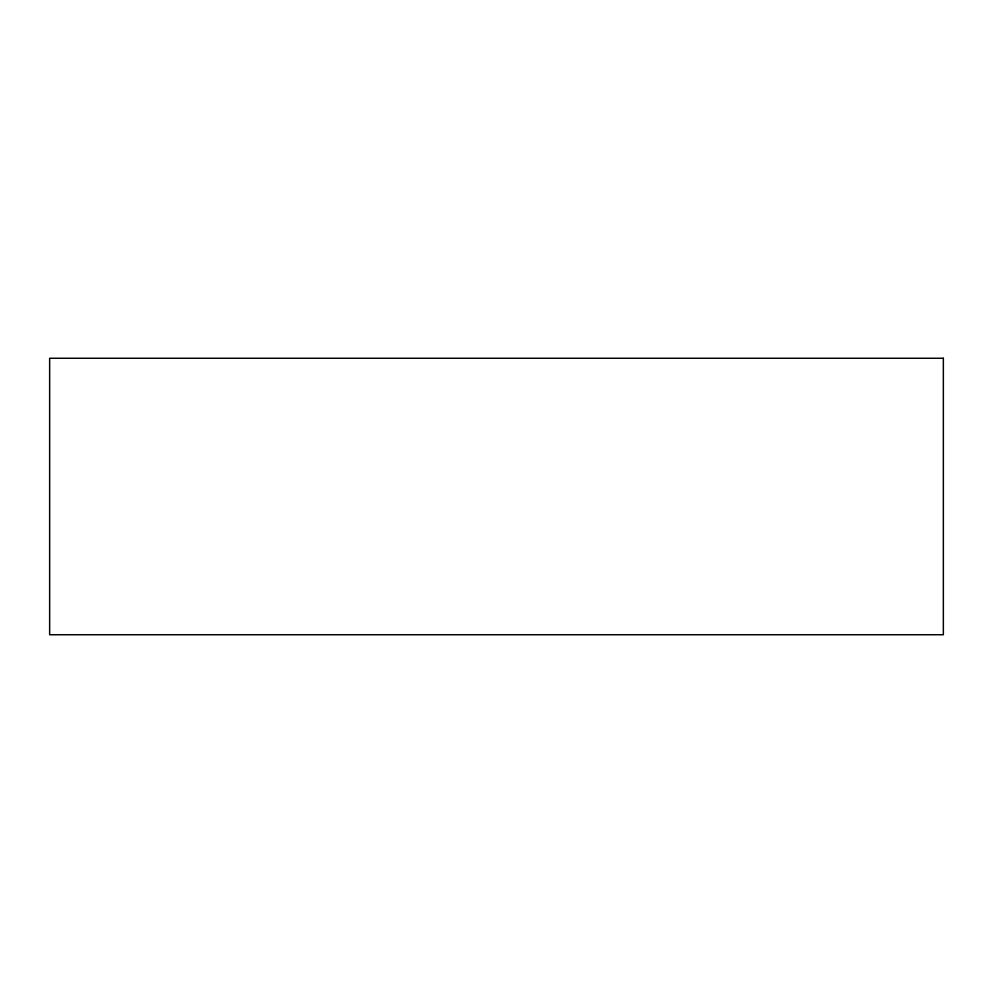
<?xml version="1.0" encoding="UTF-8"?>
<svg xmlns="http://www.w3.org/2000/svg" width="993" height="993" viewBox="0 0 993 993"><rect width="100%" height="100%" fill="white"/><g stroke="black" fill="none" stroke-linecap="round" stroke-linejoin="round"><path stroke-width="1.49" d="M943.35 358.262L49.65 358.262L49.65 634.738L943.35 634.738L943.35 358.262"/></g></svg>
